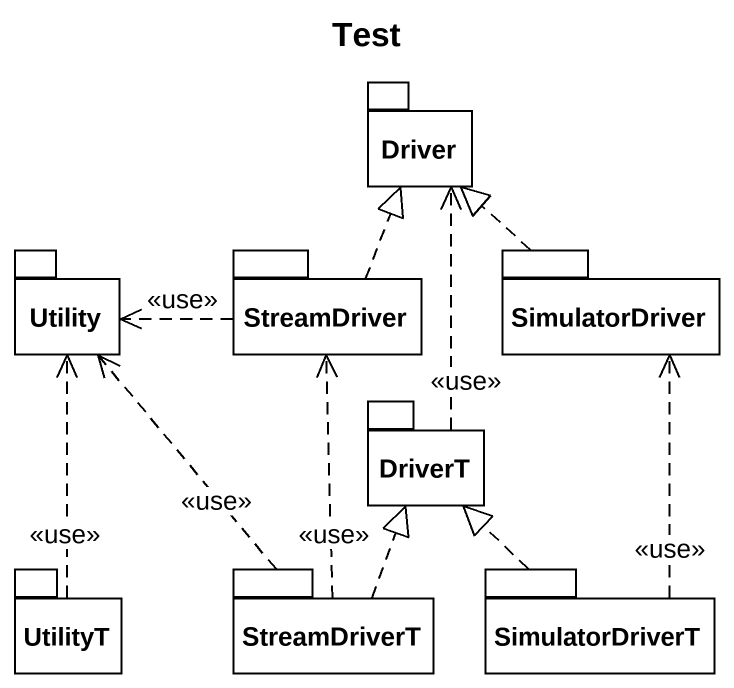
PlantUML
@startuml
title Test
package Driver #FFFFFF {
}
package Utility #FFFFFF {
}
package StreamDriver #FFFFFF {
}
package SimulatorDriver #FFFFFF {
}
package DriverT #FFFFFF {
}
package UtilityT #FFFFFF {
}
package StreamDriverT #FFFFFF {
}
package SimulatorDriverT #FFFFFF {
}
StreamDriver .up.|> Driver
StreamDriver .left.> Utility : <<use>>
SimulatorDriver .up.|> Driver
DriverT .up.> Driver : <<use>>
UtilityT .up.> Utility : <<use>>
StreamDriverT .up.> Utility : <<use>>
StreamDriverT .up.> StreamDriver : <<use>>
StreamDriverT .up.|> DriverT
SimulatorDriverT .up.> SimulatorDriver : <<use>>
SimulatorDriverT .up.|> DriverT
@enduml
